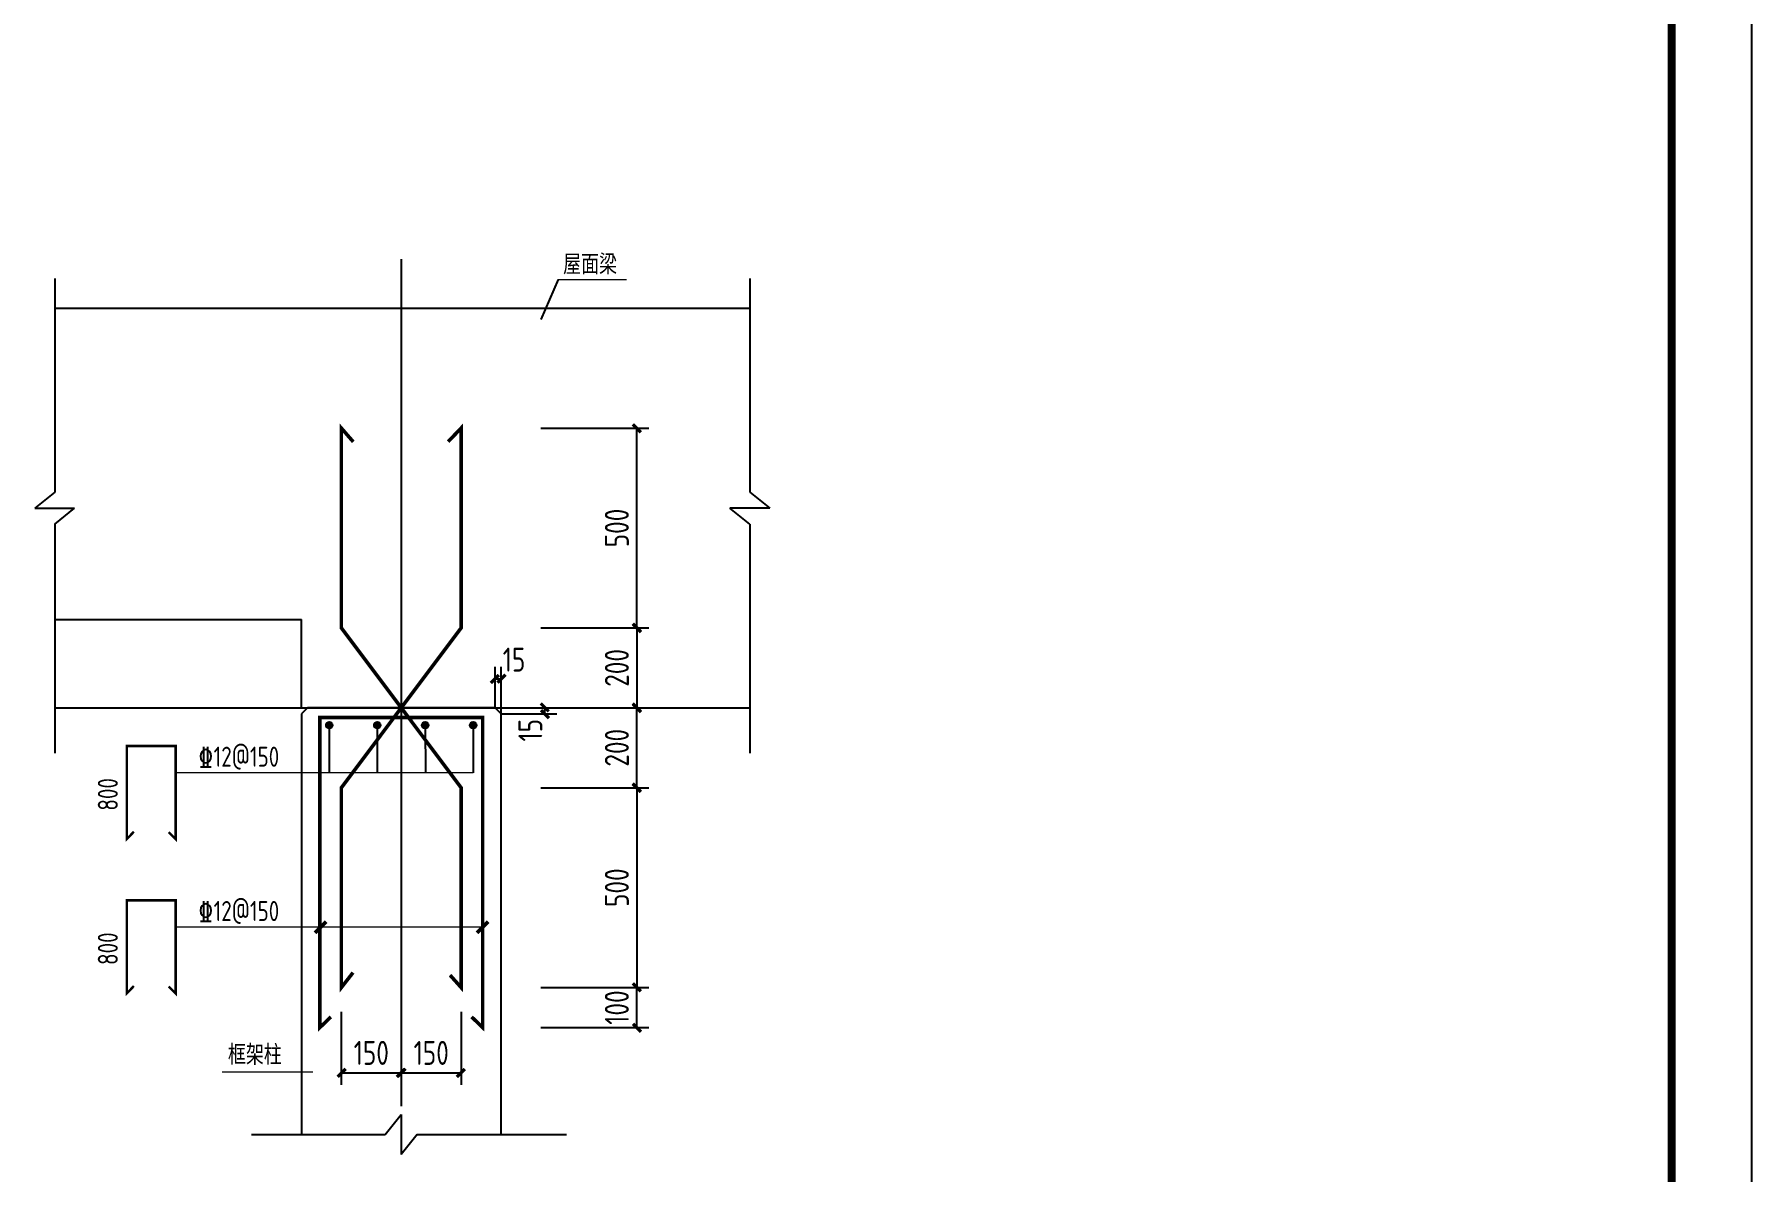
# Model space of a CAD drawing. Header units: millimetres. Extents: x 893615 to 897539, y 39650 to 40458.
# Drawn here: x 897304.4 to 897519.3, y 39800.2 to 39942.5 of the extents above; entities that cross this region are included whole.
import ezdxf

# ---------------------------------------------------------------- set-up
doc = ezdxf.new("R2010")
doc.units = ezdxf.units.MM
doc.header["$LTSCALE"] = 1000
doc.header["$MEASUREMENT"] = 0
doc.linetypes.add('DASH', pattern=[0.35, 0.25, -0.1])
for name, color, linetype in [('21000', 7, 'Continuous'), ('AXIS', 3, 'Continuous'), ('DOTE', 1, 'Continuous'), ('lighting', 4, 'Continuous'), ('柱', 2, 'Continuous'), ('柱__纵筋', 1, 'Continuous'), ('梁__虚线', 4, 'DASH'), ('水平标注', 2, 'Continuous'), ('轴线__尺寸数字', 253, 'Continuous')]:
    doc.layers.add(name, color=color, linetype=linetype)
doc.styles.add('GBHZ', font='gbenor.shx', dxfattribs={"width": 0.9, "bigfont": 'gbcbig.shx'})
doc.styles.add('HZTXT', font='isocp.shx', dxfattribs={"bigfont": 'HZTXT.shx'})
doc.styles.get("Standard").update_dxf_attribs({"font": 'gbenor.shx', "bigfont": 'gbcbig.shx'})
doc.dimstyles.new('Y20', dxfattribs={"dimscale": 0, "dimtxt": 3, "dimasz": 0.01, "dimexe": 1.5, "dimexo": 0.03, "dimgap": 1, "dimtad": 1, "dimdec": 0, "dimlfac": 20, "dimzin": 0, "dimdsep": 46, "dimtxsty": 'GBHZ', "dimblk1": 'DX', "dimblk2": 'DX', "dimsah": 1, "dimcen": 0.09, "dimdle": 1, "dimadec": 0, "dimazin": 0, "dimtfac": 1, "dimtdec": 0, "dimtix": 1, "dimtmove": 2, "dimatfit": 3, "dimldrblk": 'DX', "dimfxl": 0, "dimtolj": 1, "dimtzin": 0, "dimarcsym": 0})

# ---------------------------------------------------------------- blocks, each defined once
blk = doc.blocks.new('DX')
at = {"color": 0, "linetype": 'ByBlock', "const_width": 40}
blk.add_lwpolyline([(-54, -51), (46, 49)], dxfattribs=at)
blk = doc.blocks.new('*D85')
at = {"layer": 'AXIS', "color": 0, "lineweight": -2, "transparency": 16777216}
for p, q in [((897367.78, 39858.21), (897381.3, 39858.21)), ((897379.8, 39848.22), (897379.8, 39858.2)), ((897367.78, 39848.21), (897381.3, 39848.21))]:
    blk.add_line(p, q, dxfattribs=at)
at = {"layer": 'Defpoints', "color": 0, "transparency": 16777216}
for p in [(897367.75, 39858.21), (897379.8, 39858.21), (897367.75, 39848.21)]:
    blk.add_point(p, dxfattribs=at)
at = {"layer": 'AXIS', "color": 0, "lineweight": -2, "transparency": 16777216, "xscale": 0.01, "yscale": 0.01, "zscale": 0.01}
for p, rotation in [((897379.8, 39858.21), 90), ((897379.8, 39848.21), 270)]:
    blk.add_blockref('DX', p, dxfattribs=dict(at, rotation=rotation))
at = {"layer": 'AXIS', "color": 0, "transparency": 16777216, "insert": (897377.3, 39853.21), "char_height": 3, "attachment_point": 5, "rotation": 90, "style": 'GBHZ'}
blk.add_mtext('\\A1;200', dxfattribs=at)
blk = doc.blocks.new('*D86')
at = {"layer": 'AXIS', "color": 0, "lineweight": -2, "transparency": 16777216}
for p, q in [((897367.78, 39868.2), (897381.3, 39868.2)), ((897379.8, 39868.19), (897379.8, 39858.22)), ((897367.78, 39858.21), (897381.3, 39858.21))]:
    blk.add_line(p, q, dxfattribs=at)
at = {"layer": 'Defpoints', "color": 0, "transparency": 16777216}
for p in [(897367.75, 39868.2), (897367.75, 39858.21), (897379.8, 39858.21)]:
    blk.add_point(p, dxfattribs=at)
at = {"layer": 'AXIS', "color": 0, "lineweight": -2, "transparency": 16777216, "xscale": 0.01, "yscale": 0.01, "zscale": 0.01}
for p, rotation in [((897379.8, 39868.2), 90), ((897379.8, 39858.21), 270)]:
    blk.add_blockref('DX', p, dxfattribs=dict(at, rotation=rotation))
at = {"layer": 'AXIS', "color": 0, "transparency": 16777216, "insert": (897377.3, 39863.2), "char_height": 3, "attachment_point": 5, "rotation": 90, "style": 'GBHZ'}
blk.add_mtext('\\A1;200', dxfattribs=at)
blk = doc.blocks.new('*D87')
at = {"layer": 'AXIS', "color": 0, "lineweight": -2, "transparency": 16777216}
for p, q in [((897367.78, 39848.21), (897381.3, 39848.21)), ((897379.8, 39848.2), (897379.8, 39823.22)), ((897367.78, 39823.21), (897381.3, 39823.21))]:
    blk.add_line(p, q, dxfattribs=at)
at = {"layer": 'Defpoints', "color": 0, "transparency": 16777216}
for p in [(897367.75, 39848.21), (897367.75, 39823.21), (897379.8, 39823.21)]:
    blk.add_point(p, dxfattribs=at)
at = {"layer": 'AXIS', "color": 0, "lineweight": -2, "transparency": 16777216, "xscale": 0.01, "yscale": 0.01, "zscale": 0.01}
for p, rotation in [((897379.8, 39848.21), 90), ((897379.8, 39823.21), 270)]:
    blk.add_blockref('DX', p, dxfattribs=dict(at, rotation=rotation))
at = {"layer": 'AXIS', "color": 0, "transparency": 16777216, "insert": (897377.3, 39835.71), "char_height": 3, "attachment_point": 5, "rotation": 90, "style": 'GBHZ'}
blk.add_mtext('\\A1;500', dxfattribs=at)
blk = doc.blocks.new('*D88')
at = {"layer": 'AXIS', "color": 0, "lineweight": -2, "transparency": 16777216}
for p, q in [((897367.78, 39893.2), (897381.3, 39893.2)), ((897379.8, 39868.21), (897379.8, 39893.19)), ((897367.78, 39868.2), (897381.3, 39868.2))]:
    blk.add_line(p, q, dxfattribs=at)
at = {"layer": 'Defpoints', "color": 0, "transparency": 16777216}
for p in [(897367.75, 39893.2), (897379.8, 39893.2), (897367.75, 39868.2)]:
    blk.add_point(p, dxfattribs=at)
at = {"layer": 'AXIS', "color": 0, "lineweight": -2, "transparency": 16777216, "xscale": 0.01, "yscale": 0.01, "zscale": 0.01}
for p, rotation in [((897379.8, 39893.2), 90), ((897379.8, 39868.2), 270)]:
    blk.add_blockref('DX', p, dxfattribs=dict(at, rotation=rotation))
at = {"layer": 'AXIS', "color": 0, "transparency": 16777216, "insert": (897377.3, 39880.7), "char_height": 3, "attachment_point": 5, "rotation": 90, "style": 'GBHZ'}
blk.add_mtext('\\A1;500', dxfattribs=at)
blk = doc.blocks.new('*D89')
at = {"layer": 'AXIS', "color": 0, "lineweight": -2, "transparency": 16777216}
for p, q in [((897362.1, 39858.21), (897369.79, 39858.21)), ((897368.29, 39858.22), (897368.29, 39858.23)), ((897368.29, 39857.46), (897368.29, 39858.21)), ((897362.85, 39857.46), (897369.79, 39857.46)), ((897368.29, 39857.45), (897368.29, 39857.44))]:
    blk.add_line(p, q, dxfattribs=at)
at = {"layer": 'Defpoints', "color": 0, "transparency": 16777216}
for p in [(897362.07, 39858.21), (897368.29, 39858.21), (897362.82, 39857.46)]:
    blk.add_point(p, dxfattribs=at)
at = {"layer": 'AXIS', "color": 0, "lineweight": -2, "transparency": 16777216, "xscale": 0.01, "yscale": 0.01, "zscale": 0.01}
for p, rotation in [((897368.29, 39858.21), 270), ((897368.29, 39857.46), 90)]:
    blk.add_blockref('DX', p, dxfattribs=dict(at, rotation=rotation))
at = {"layer": 'AXIS', "color": 0, "transparency": 16777216, "insert": (897366.47, 39855.4), "char_height": 3, "attachment_point": 5, "rotation": 90, "style": 'GBHZ'}
blk.add_mtext('\\A1;15', dxfattribs=at)
blk = doc.blocks.new('*D90')
at = {"layer": 'AXIS', "color": 0, "lineweight": -2, "transparency": 16777216}
for p, q in [((897362.07, 39858.24), (897362.07, 39863.33)), ((897362.82, 39857.49), (897362.82, 39863.33)), ((897362.06, 39861.83), (897362.05, 39861.83)), ((897362.07, 39861.83), (897362.82, 39861.83)), ((897362.83, 39861.83), (897362.84, 39861.83))]:
    blk.add_line(p, q, dxfattribs=at)
at = {"layer": 'Defpoints', "color": 0, "transparency": 16777216}
for p in [(897362.82, 39861.83), (897362.07, 39858.21), (897362.82, 39857.46)]:
    blk.add_point(p, dxfattribs=at)
at = {"layer": 'AXIS', "color": 0, "lineweight": -2, "transparency": 16777216, "xscale": 0.01, "yscale": 0.01, "zscale": 0.01}
blk.add_blockref('DX', (897362.07, 39861.83), dxfattribs=at)
at = {"layer": 'AXIS', "color": 0, "lineweight": -2, "transparency": 16777216, "xscale": 0.01, "yscale": 0.01, "zscale": 0.01, "rotation": 180}
blk.add_blockref('DX', (897362.82, 39861.83), dxfattribs=at)
at = {"layer": 'AXIS', "color": 0, "transparency": 16777216, "insert": (897364.43, 39864.23), "char_height": 3, "attachment_point": 5, "style": 'GBHZ'}
blk.add_mtext('\\A1;15', dxfattribs=at)
blk = doc.blocks.new('*D91')
at = {"layer": 'AXIS', "color": 0, "lineweight": -2, "transparency": 16777216}
for p, q in [((897379.8, 39823.22), (897379.8, 39823.23)), ((897367.78, 39823.21), (897381.3, 39823.21)), ((897379.8, 39818.22), (897379.8, 39823.21)), ((897367.78, 39818.22), (897381.3, 39818.22)), ((897379.8, 39818.21), (897379.8, 39818.2))]:
    blk.add_line(p, q, dxfattribs=at)
at = {"layer": 'Defpoints', "color": 0, "transparency": 16777216}
for p in [(897367.75, 39823.21), (897379.8, 39823.21), (897367.75, 39818.22)]:
    blk.add_point(p, dxfattribs=at)
at = {"layer": 'AXIS', "color": 0, "lineweight": -2, "transparency": 16777216, "xscale": 0.01, "yscale": 0.01, "zscale": 0.01}
for p, rotation in [((897379.8, 39823.21), 270), ((897379.8, 39818.22), 90)]:
    blk.add_blockref('DX', p, dxfattribs=dict(at, rotation=rotation))
at = {"layer": 'AXIS', "color": 0, "transparency": 16777216, "insert": (897377.3, 39820.71), "char_height": 3, "attachment_point": 5, "rotation": 90, "style": 'GBHZ'}
blk.add_mtext('\\A1;100', dxfattribs=at)
blk = doc.blocks.new('*D92')
at = {"layer": 'AXIS', "color": 0, "lineweight": -2, "transparency": 16777216}
for p, q in [((897342.82, 39820.18), (897342.82, 39811.04)), ((897350.32, 39820.18), (897350.32, 39811.04)), ((897342.83, 39812.54), (897350.31, 39812.54))]:
    blk.add_line(p, q, dxfattribs=at)
at = {"layer": 'Defpoints', "color": 0, "transparency": 16777216}
for p in [(897342.82, 39820.21), (897350.32, 39820.21), (897350.32, 39812.54)]:
    blk.add_point(p, dxfattribs=at)
at = {"layer": 'AXIS', "color": 0, "lineweight": -2, "transparency": 16777216, "xscale": 0.01, "yscale": 0.01, "zscale": 0.01, "rotation": 180}
blk.add_blockref('DX', (897342.82, 39812.54), dxfattribs=at)
at = {"layer": 'AXIS', "color": 0, "lineweight": -2, "transparency": 16777216, "xscale": 0.01, "yscale": 0.01, "zscale": 0.01}
blk.add_blockref('DX', (897350.32, 39812.54), dxfattribs=at)
at = {"layer": 'AXIS', "color": 0, "transparency": 16777216, "insert": (897346.57, 39815.04), "char_height": 3, "attachment_point": 5, "style": 'GBHZ'}
blk.add_mtext('\\A1;150', dxfattribs=at)
blk = doc.blocks.new('*D93')
at = {"layer": 'AXIS', "color": 0, "lineweight": -2, "transparency": 16777216}
for p, q in [((897350.32, 39820.18), (897350.32, 39811.04)), ((897357.82, 39820.18), (897357.82, 39811.04)), ((897350.33, 39812.54), (897357.81, 39812.54))]:
    blk.add_line(p, q, dxfattribs=at)
at = {"layer": 'Defpoints', "color": 0, "transparency": 16777216}
for p in [(897350.32, 39820.21), (897357.82, 39820.21), (897357.82, 39812.54)]:
    blk.add_point(p, dxfattribs=at)
at = {"layer": 'AXIS', "color": 0, "lineweight": -2, "transparency": 16777216, "xscale": 0.01, "yscale": 0.01, "zscale": 0.01, "rotation": 180}
blk.add_blockref('DX', (897350.32, 39812.54), dxfattribs=at)
at = {"layer": 'AXIS', "color": 0, "lineweight": -2, "transparency": 16777216, "xscale": 0.01, "yscale": 0.01, "zscale": 0.01}
blk.add_blockref('DX', (897357.82, 39812.54), dxfattribs=at)
at = {"layer": 'AXIS', "color": 0, "transparency": 16777216, "insert": (897354.07, 39815.04), "char_height": 3, "attachment_point": 5, "style": 'GBHZ'}
blk.add_mtext('\\A1;150', dxfattribs=at)

msp = doc.modelspace()

# ---------------------------------------------------------------- hatches: boundary and pattern name
at = {"layer": '柱__纵筋'}
for points in [[(897341.724, 39856.053, 1), (897340.906, 39856.053, 1)], [(897347.729, 39856.053, 1), (897346.911, 39856.053, 1)], [(897353.734, 39856.053, 1), (897352.916, 39856.053, 1)], [(897358.921, 39856.053, 1), (897359.739, 39856.053, 1)]]:
    msp.add_hatch(color=256, dxfattribs=at).paths.add_polyline_path(points)

# ---------------------------------------------------------------- linework, layer by layer
at = {"color": 0}
msp.add_line((897519.298, 40244.145), (897519.298, 39650.145), dxfattribs=at)
for p, q in [((897341.315, 39856.053), (897341.297, 39850.066)), ((897347.32, 39856.053), (897347.302, 39850.066)), ((897353.325, 39856.053), (897353.343, 39850.066)), ((897359.33, 39856.053), (897359.312, 39850.066))]:
    msp.add_line(p, q)
at = {"color": 0, "const_width": 1}
msp.add_lwpolyline([(897509.298, 39660.145), (896703.298, 39660.145), (896703.298, 40234.145), (897509.298, 40234.145)], close=True, dxfattribs=at)
at = {"layer": '21000'}
for p, q in [((897306.953, 39911.896), (897306.953, 39885.173)), ((897369.959, 39911.793), (897367.801, 39906.791)), ((897393.955, 39911.896), (897393.955, 39885.173)), ((897306.953, 39908.209), (897393.955, 39908.209)), ((897306.953, 39885.173), (897304.453, 39883.173)), ((897393.955, 39885.173), (897396.455, 39883.173)), ((897304.453, 39883.173), (897309.453, 39883.173)), ((897306.953, 39881.173), (897309.453, 39883.173)), ((897396.455, 39883.173), (897391.455, 39883.173)), ((897393.955, 39881.173), (897391.455, 39883.173)), ((897306.953, 39881.173), (897306.953, 39852.515)), ((897393.955, 39881.173), (897393.955, 39852.515)), ((897306.953, 39858.209), (897393.955, 39858.209)), ((897348.322, 39804.845), (897350.322, 39807.345)), ((897350.322, 39807.345), (897350.322, 39802.345)), ((897331.599, 39804.845), (897348.322, 39804.845)), ((897352.322, 39804.845), (897350.322, 39802.345)), ((897352.322, 39804.845), (897370.98, 39804.845))]:
    msp.add_line(p, q, dxfattribs=at)
at = {"layer": 'DOTE', "ltscale": 0.3}
msp.add_line((897350.322, 39914.309), (897350.322, 39808.38), dxfattribs=at)
at = {"layer": 'lighting', "color": 0, "linetype": 'ByBlock', "lineweight": 13}
for p, q in [((897369.959, 39911.793), (897378.498, 39911.793)), ((897359.312, 39850.066), (897322.09, 39850.066)), ((897360.505, 39830.76), (897322.09, 39830.76)), ((897339.239, 39812.63), (897327.931, 39812.63))]:
    msp.add_line(p, q, dxfattribs=at)
at = {"layer": '柱'}
for p, q in [((897338.572, 39858.206), (897337.822, 39857.455)), ((897362.072, 39858.206), (897338.572, 39858.206)), ((897362.822, 39857.456), (897362.072, 39858.206)), ((897337.822, 39857.455), (897337.822, 39804.845)), ((897362.822, 39804.845), (897362.822, 39857.456))]:
    msp.add_line(p, q, dxfattribs=at)
at = {"layer": '柱__纵筋'}
for points, const_width in [([(897356.432, 39824.764), (897357.818, 39823.212), (897357.816, 39848.21), (897342.819, 39868.206), (897342.819, 39893.199), (897344.316, 39891.478)], 0.45), ([(897344.286, 39825.084), (897342.822, 39823.212), (897342.821, 39848.206), (897357.815, 39868.199), (897357.815, 39893.199), (897356.192, 39891.506)], 0.45), ([(897341.517, 39819.541), (897340.14, 39818.216), (897340.14, 39857.006), (897360.505, 39857.006), (897360.504, 39818.216), (897359.128, 39819.541)], 0.45), ([(897316.858, 39842.701), (897315.98, 39841.796), (897315.98, 39853.432), (897322.09, 39853.432), (897322.09, 39841.796), (897321.227, 39842.643)], 0.3), ([(897316.858, 39823.395), (897315.98, 39822.49), (897315.98, 39834.127), (897322.09, 39834.127), (897322.09, 39822.49), (897321.227, 39823.337)], 0.3)]:
    msp.add_lwpolyline(points, dxfattribs=dict(at, const_width=const_width))
for centre in [(897341.315, 39856.053), (897347.32, 39856.053), (897353.325, 39856.053), (897359.33, 39856.053)]:
    msp.add_circle(centre, 0.409, dxfattribs=at)
at = {"layer": '梁__虚线', "ltscale": 15}
for p in [(897306.953, 39869.266), (897337.822, 39858.209)]:
    msp.add_line(p, (897337.822, 39869.266), dxfattribs=at)
at = {"layer": '轴线__尺寸数字', "const_width": 0.45}
for points in [[(897340.931, 39831.46), (897339.531, 39830.06)], [(897340.931, 39831.46), (897339.531, 39830.06)], [(897361.205, 39831.46), (897359.804, 39830.06)]]:
    msp.add_lwpolyline(points, dxfattribs=at)

# ---------------------------------------------------------------- texts
at = {"style": 'HZTXT', "width": 0.9}
for s, p in [('屋面梁', (897370.575, 39912.426)), ('框架柱', (897328.63, 39813.549))]:
    msp.add_text(s, height=2.5, dxfattribs=at).set_placement(p)
at = {"layer": '21000', "width": 0.9}
for p in [(897324.909, 39850.842), (897324.909, 39831.537)]:
    msp.add_text('%%13212@150', height=2.5, dxfattribs=at).set_placement(p)
at = {"layer": '水平标注', "width": 0.9}
for p in [(897314.855, 39845.344), (897314.855, 39826.038)]:
    msp.add_text('800', height=2.5, rotation=90, dxfattribs=at).set_placement(p)

# ---------------------------------------------------------------- dimensions: what is measured, and where the dimension line sits
at = {"layer": 'AXIS'}
for base, p1, p2, angle, picture, middle in [((897379.8, 39893.199), (897367.751, 39868.202), (897367.751, 39893.199), 90, '*D88', (897377.3, 39880.7)), ((897379.8, 39858.206), (897367.751, 39868.202), (897367.751, 39858.206), 270, '*D86', (897377.3, 39863.204)), ((897379.8, 39858.206), (897367.751, 39848.209), (897367.751, 39858.206), 90, '*D85', (897377.3, 39853.207)), ((897379.8, 39823.212), (897367.751, 39848.209), (897367.751, 39823.212), 270, '*D87', (897377.3, 39835.711)), ((897379.8, 39823.212), (897367.751, 39818.216), (897367.751, 39823.212), 90, '*D91', (897377.3, 39820.714))]:
    dim = msp.add_linear_dim(base=base, p1=p1, p2=p2, angle=angle, dimstyle='Y20', override={"dimscale": 1}, dxfattribs=at)
    dim.commit()
    dim.dimension.update_dxf_attribs({"geometry": picture, "text_midpoint": middle})
dim = msp.add_linear_dim(base=(897362.822, 39861.826), p1=(897362.072, 39858.206), p2=(897362.822, 39857.456), dimstyle='Y20', override={"dimscale": 1}, dxfattribs=at)
dim.commit()
dim.dimension.update_dxf_attribs({"geometry": '*D90', "text_midpoint": (897364.43, 39864.228), "dimtype": 160})
dim = msp.add_linear_dim(base=(897368.292, 39858.206), p1=(897362.822, 39857.456), p2=(897362.072, 39858.206), angle=90, dimstyle='Y20', override={"dimscale": 1}, dxfattribs=at)
dim.commit()
dim.dimension.update_dxf_attribs({"geometry": '*D89', "text_midpoint": (897366.47, 39855.401), "dimtype": 160})
for base, p1, p2, picture, middle in [((897350.322, 39812.543), (897342.822, 39820.206), (897350.322, 39820.206), '*D92', (897346.572, 39815.043)), ((897357.818, 39812.543), (897350.322, 39820.206), (897357.818, 39820.206), '*D93', (897354.07, 39815.043))]:
    dim = msp.add_linear_dim(base=base, p1=p1, p2=p2, dimstyle='Y20', override={"dimscale": 1}, dxfattribs=at)
    dim.commit()
    dim.dimension.update_dxf_attribs({"geometry": picture, "text_midpoint": middle})

doc.saveas('drawing.dxf')
